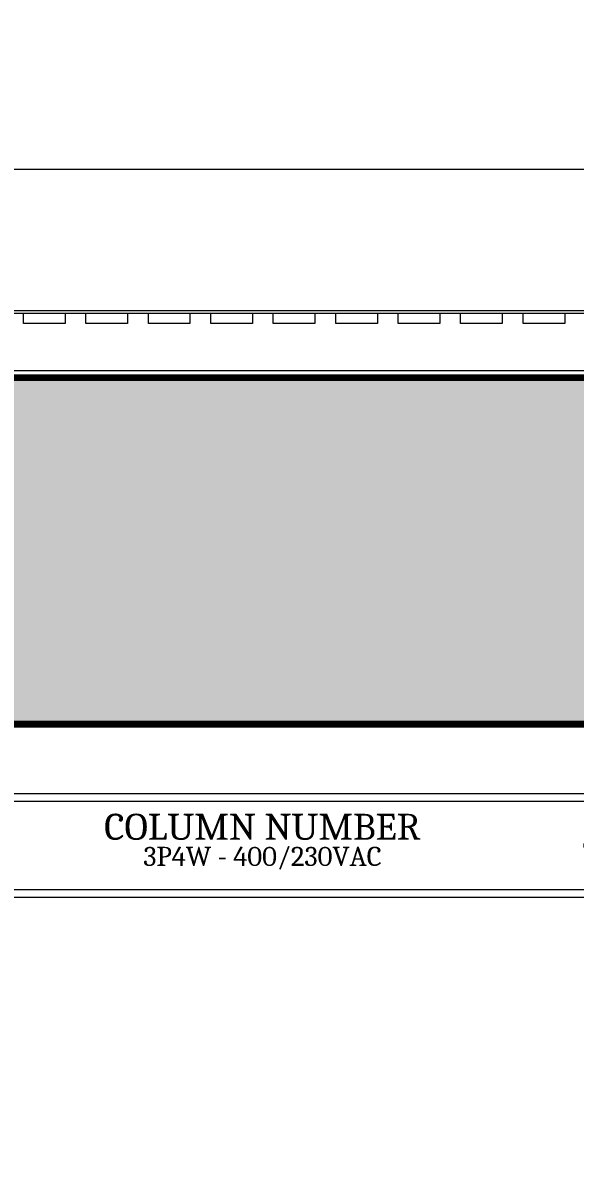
# Model space of a CAD drawing. Header units: millimetres. Extents: x -116965 to 323937, y 291661 to 566926.
# Drawn here: x -48350.3 to -48191.2, y 330212.9 to 330541.8 of the extents above; entities that cross this region are included whole.
import ezdxf

# ---------------------------------------------------------------- set-up
doc = ezdxf.new("R2010")
doc.units = ezdxf.units.MM
doc.header["$PDMODE"] = 35
doc.layers.get('0').update_dxf_attribs({"lineweight": 18})
doc.layers.add('AM_5', color=3, linetype='Continuous', lineweight=25)
doc.layers.add('Visible (ISO)', color=7, linetype='Continuous', lineweight=50)
doc.layers.add('C00-00-00', color=7, linetype='Continuous')
doc.layers.add('dien', color=2, linetype='Continuous')
doc.layers.add('C34-3A-40', color=7, linetype='Continuous', true_color=0x343a40)
doc.layers.add('C62-64-69', color=7, linetype='Continuous', true_color=0x626469)
doc.styles.add('hwTech', font='Cambria.ttf')
doc.styles.add('{18b73a54-fa43-428c-adcb-c1c7bbdf2c84}', font='Simplex.shx')
doc.dimstyles.new('kich thuoc$0', dxfattribs={"dimscale": 2, "dimtxt": 20, "dimasz": 16, "dimexe": 15, "dimexo": 10, "dimgap": 5, "dimtad": 1, "dimdec": 0, "dimzin": 0, "dimdsep": 46, "dimtxsty": '{18b73a54-fa43-428c-adcb-c1c7bbdf2c84}', "dimblk": 'OPEN30', "dimcen": 0.09, "dimclrd": 3, "dimclre": 3, "dimclrt": 3, "dimadec": 0, "dimazin": 0, "dimtfac": 1, "dimtdec": 0, "dimtofl": 0, "dimtmove": 0, "dimatfit": 3, "dimldrblk": 'OPEN30', "dimfxl": 1, "dimtolj": 1, "dimtzin": 0, "dimarcsym": 0})

# ---------------------------------------------------------------- blocks, each defined once
blk = doc.blocks.new('SV-F')
at = {"lineweight": 13}
blk.add_line((201, 0), (-201, 0), dxfattribs=at)
at = {"layer": 'Visible (ISO)', "lineweight": 13}
for p, q in [((-226.27, 60), (226.27, 60)), ((-226.68, 19.3), (226.68, 19.3)), ((-226.68, 18.55), (226.68, 18.55)), ((-69, 15.5), (-69, 18.55)), ((-57, 18.55), (-57, 15.5)), ((-51, 15.5), (-51, 18.55)), ((-39, 18.55), (-39, 15.5)), ((-33, 15.5), (-33, 18.55)), ((-21, 18.55), (-21, 15.5)), ((-15, 15.5), (-15, 18.55)), ((-3, 18.55), (-3, 15.5)), ((3, 15.5), (3, 18.55)), ((15, 18.55), (15, 15.5)), ((21, 15.5), (21, 18.55)), ((33, 18.55), (33, 15.5)), ((39, 15.5), (39, 18.55)), ((51, 18.55), (51, 15.5)), ((57, 15.5), (57, 18.55)), ((69, 18.55), (69, 15.5)), ((75, 15.5), (75, 18.55)), ((87, 18.55), (87, 15.5)), ((-57, 15.5), (-69, 15.5)), ((-39, 15.5), (-51, 15.5)), ((-21, 15.5), (-33, 15.5)), ((-3, 15.5), (-15, 15.5)), ((15, 15.5), (3, 15.5)), ((33, 15.5), (21, 15.5)), ((51, 15.5), (39, 15.5)), ((69, 15.5), (57, 15.5)), ((87, 15.5), (75, 15.5)), ((-197.5, 2), (197.5, 2))]:
    blk.add_line(p, q, dxfattribs=at)
blk = doc.blocks.new('_Open30')
at = {"color": 0, "linetype": 'ByBlock', "lineweight": -2}
for p, q in [((-1, 0.268), (0, 0)), ((0, 0), (-1, -0.268)), ((0, 0), (-1, 0))]:
    blk.add_line(p, q, dxfattribs=at)
blk = doc.blocks.new('*D1809')
at = {"layer": 'AM_5', "color": 3, "lineweight": -2, "transparency": 16777216}
for p, q in [((-48632.34, 330459.51), (-48632.34, 330844.43)), ((-47932.34, 330459.51), (-47932.34, 330844.43)), ((-48602.34, 330814.43), (-47962.34, 330814.43))]:
    blk.add_line(p, q, dxfattribs=at)
at = {"layer": 'Defpoints', "color": 0, "lineweight": -3, "transparency": 16777216}
for p in [(-47932.34, 330814.43), (-48632.34, 330439.51), (-47932.34, 330439.51)]:
    blk.add_point(p, dxfattribs=at)
at = {"layer": 'AM_5', "color": 3, "lineweight": -2, "transparency": 16777216, "xscale": 30, "yscale": 30, "zscale": 30, "rotation": 180}
blk.add_blockref('_Open30', (-48632.34, 330814.43), dxfattribs=at)
at = {"layer": 'AM_5', "color": 3, "lineweight": -2, "transparency": 16777216, "xscale": 30, "yscale": 30, "zscale": 30}
blk.add_blockref('_Open30', (-47932.34, 330814.43), dxfattribs=at)
at = {"layer": 'AM_5', "color": 3, "transparency": 16777216, "insert": (-48282.34, 330844.43), "char_height": 40, "attachment_point": 5, "style": '{18b73a54-fa43-428c-adcb-c1c7bbdf2c84}'}
blk.add_mtext('\\A1;700', dxfattribs=at)
blk = doc.blocks.new('QƯEQWQWEQWE')
at = {"color": 0, "lineweight": 13, "ltscale": 100}
blk.add_lwpolyline([(60414.52, 346788.3), (60214.52, 346788.3), (60214.52, 346818.3), (60414.52, 346818.3)], close=True, dxfattribs=at)
blk.add_lwpolyline([(60410.27, 346790.55), (60218.77, 346790.55, -0.414214), (60216.77, 346792.55), (60216.77, 346814.06, -0.414214), (60218.77, 346816.06), (60410.27, 346816.06, -0.414214), (60412.27, 346814.06), (60412.27, 346792.55, -0.414214)], format="xyb", close=True, dxfattribs=at)
at = {"color": 7}
for centre in [(60219.52, 346803.3), (60409.52, 346803.3)]:
    blk.add_circle(centre, 2.25, dxfattribs=at)
at = {"lineweight": -3, "ltscale": 5, "insert": (60314.57, 346808.64), "char_height": 7.5, "attachment_point": 5, "style": 'hwTech'}
blk.add_mtext_dynamic_manual_height_columns('COLUMN NUMBER', width=145.0456, gutter_width=12, heights=[0], dxfattribs=at)
at = {"layer": 'dien', "color": 6, "linetype": 'Continuous', "lineweight": 30, "insert": (60314.57, 346799.61), "char_height": 15, "width": 248.9403, "attachment_point": 5, "style": 'hwTech'}
blk.add_mtext('{\\H0.3667x;3P4W - 400/230VAC} ', dxfattribs=at)

msp = doc.modelspace()

# ---------------------------------------------------------------- hatches: boundary and pattern name
at = {"layer": 'C34-3A-40'}
h = msp.add_hatch(color=256, dxfattribs=at)
h.dxf.hatch_style = 2
h.paths.add_polyline_path([(-48631.290343, 330439.556236), (-47931.388048, 330439.556236), (-47931.388048, 330339.570192), (-48631.290343, 330339.570192)])
at = {"layer": 'C62-64-69'}
h = msp.add_hatch(color=256, dxfattribs=at)
h.dxf.hatch_style = 2
h.paths.add_polyline_path([(-48375.326073, 330430.557493), (-48343.330543, 330430.557493), (-48343.330543, 330423.558467), (-48375.326073, 330423.558467)])
h = msp.add_hatch(color=256, dxfattribs=at)
h.dxf.hatch_style = 2
h.paths.add_polyline_path([(-48343.330543, 330430.557493), (-48311.335008, 330430.557493), (-48311.335008, 330423.558467), (-48343.330543, 330423.558467)])
h = msp.add_hatch(color=256, dxfattribs=at)
h.dxf.hatch_style = 2
h.paths.add_polyline_path([(-48343.330543, 330430.557493), (-48311.335008, 330430.557493), (-48311.335008, 330423.558467), (-48343.330543, 330423.558467)])
h = msp.add_hatch(color=256, dxfattribs=at)
h.dxf.hatch_style = 2
h.paths.add_polyline_path([(-48311.335008, 330430.557493), (-48279.339473, 330430.557493), (-48279.339473, 330423.558467), (-48311.335008, 330423.558467)])
h = msp.add_hatch(color=256, dxfattribs=at)
h.dxf.hatch_style = 2
h.paths.add_polyline_path([(-48311.335008, 330430.557493), (-48279.339473, 330430.557493), (-48279.339473, 330423.558467), (-48311.335008, 330423.558467)])
h = msp.add_hatch(color=256, dxfattribs=at)
h.dxf.hatch_style = 2
h.paths.add_polyline_path([(-48279.339473, 330430.557493), (-48247.343943, 330430.557493), (-48247.343943, 330423.558467), (-48279.339473, 330423.558467)])
h = msp.add_hatch(color=256, dxfattribs=at)
h.dxf.hatch_style = 2
h.paths.add_polyline_path([(-48279.339473, 330430.557493), (-48247.343943, 330430.557493), (-48247.343943, 330423.558467), (-48279.339473, 330423.558467)])
h = msp.add_hatch(color=256, dxfattribs=at)
h.dxf.hatch_style = 2
h.paths.add_polyline_path([(-48247.343943, 330430.557493), (-48215.348408, 330430.557493), (-48215.348408, 330423.558467), (-48247.343943, 330423.558467)])
h = msp.add_hatch(color=256, dxfattribs=at)
h.dxf.hatch_style = 2
h.paths.add_polyline_path([(-48247.343943, 330430.557493), (-48215.348408, 330430.557493), (-48215.348408, 330423.558467), (-48247.343943, 330423.558467)])
h = msp.add_hatch(color=256, dxfattribs=at)
h.dxf.hatch_style = 2
h.paths.add_polyline_path([(-48215.348408, 330430.557493), (-48183.352873, 330430.557493), (-48183.352873, 330423.558467), (-48215.348408, 330423.558467)])
h = msp.add_hatch(color=256, dxfattribs=at)
h.dxf.hatch_style = 2
h.paths.add_polyline_path([(-48375.326073, 330423.558467), (-48343.330543, 330423.558467), (-48343.330543, 330421.558749), (-48375.326073, 330421.558749)])
h = msp.add_hatch(color=256, dxfattribs=at)
h.dxf.hatch_style = 2
h.paths.add_polyline_path([(-48375.326073, 330421.558749), (-48343.330543, 330421.558749), (-48343.330543, 330414.559723), (-48375.326073, 330414.559723)])
h = msp.add_hatch(color=256, dxfattribs=at)
h.dxf.hatch_style = 2
h.paths.add_polyline_path([(-48343.330543, 330423.558467), (-48311.335008, 330423.558467), (-48311.335008, 330421.558749), (-48343.330543, 330421.558749)])
h = msp.add_hatch(color=256, dxfattribs=at)
h.dxf.hatch_style = 2
h.paths.add_polyline_path([(-48343.330543, 330423.558467), (-48311.335008, 330423.558467), (-48311.335008, 330421.558749), (-48343.330543, 330421.558749)])
h = msp.add_hatch(color=256, dxfattribs=at)
h.dxf.hatch_style = 2
h.paths.add_polyline_path([(-48343.330543, 330421.558749), (-48311.335008, 330421.558749), (-48311.335008, 330414.559723), (-48343.330543, 330414.559723)])
h = msp.add_hatch(color=256, dxfattribs=at)
h.dxf.hatch_style = 2
h.paths.add_polyline_path([(-48343.330543, 330421.558749), (-48311.335008, 330421.558749), (-48311.335008, 330414.559723), (-48343.330543, 330414.559723)])
h = msp.add_hatch(color=256, dxfattribs=at)
h.dxf.hatch_style = 2
h.paths.add_polyline_path([(-48311.335008, 330423.558467), (-48279.339473, 330423.558467), (-48279.339473, 330421.558749), (-48311.335008, 330421.558749)])
h = msp.add_hatch(color=256, dxfattribs=at)
h.dxf.hatch_style = 2
h.paths.add_polyline_path([(-48311.335008, 330423.558467), (-48279.339473, 330423.558467), (-48279.339473, 330421.558749), (-48311.335008, 330421.558749)])
h = msp.add_hatch(color=256, dxfattribs=at)
h.dxf.hatch_style = 2
h.paths.add_polyline_path([(-48311.335008, 330421.558749), (-48279.339473, 330421.558749), (-48279.339473, 330414.559723), (-48311.335008, 330414.559723)])
h = msp.add_hatch(color=256, dxfattribs=at)
h.dxf.hatch_style = 2
h.paths.add_polyline_path([(-48311.335008, 330421.558749), (-48279.339473, 330421.558749), (-48279.339473, 330414.559723), (-48311.335008, 330414.559723)])
h = msp.add_hatch(color=256, dxfattribs=at)
h.dxf.hatch_style = 2
h.paths.add_polyline_path([(-48279.339473, 330423.558467), (-48247.343943, 330423.558467), (-48247.343943, 330421.558749), (-48279.339473, 330421.558749)])
h = msp.add_hatch(color=256, dxfattribs=at)
h.dxf.hatch_style = 2
h.paths.add_polyline_path([(-48279.339473, 330423.558467), (-48247.343943, 330423.558467), (-48247.343943, 330421.558749), (-48279.339473, 330421.558749)])
h = msp.add_hatch(color=256, dxfattribs=at)
h.dxf.hatch_style = 2
h.paths.add_polyline_path([(-48279.339473, 330421.558749), (-48247.343943, 330421.558749), (-48247.343943, 330414.559723), (-48279.339473, 330414.559723)])
h = msp.add_hatch(color=256, dxfattribs=at)
h.dxf.hatch_style = 2
h.paths.add_polyline_path([(-48279.339473, 330421.558749), (-48247.343943, 330421.558749), (-48247.343943, 330414.559723), (-48279.339473, 330414.559723)])
h = msp.add_hatch(color=256, dxfattribs=at)
h.dxf.hatch_style = 2
h.paths.add_polyline_path([(-48247.343943, 330423.558467), (-48215.348408, 330423.558467), (-48215.348408, 330421.558749), (-48247.343943, 330421.558749)])
h = msp.add_hatch(color=256, dxfattribs=at)
h.dxf.hatch_style = 2
h.paths.add_polyline_path([(-48247.343943, 330423.558467), (-48215.348408, 330423.558467), (-48215.348408, 330421.558749), (-48247.343943, 330421.558749)])
h = msp.add_hatch(color=256, dxfattribs=at)
h.dxf.hatch_style = 2
h.paths.add_polyline_path([(-48247.343943, 330421.558749), (-48215.348408, 330421.558749), (-48215.348408, 330414.559723), (-48247.343943, 330414.559723)])
h = msp.add_hatch(color=256, dxfattribs=at)
h.dxf.hatch_style = 2
h.paths.add_polyline_path([(-48247.343943, 330421.558749), (-48215.348408, 330421.558749), (-48215.348408, 330414.559723), (-48247.343943, 330414.559723)])
h = msp.add_hatch(color=256, dxfattribs=at)
h.dxf.hatch_style = 2
h.paths.add_polyline_path([(-48215.348408, 330423.558467), (-48183.352873, 330423.558467), (-48183.352873, 330421.558749), (-48215.348408, 330421.558749)])
h = msp.add_hatch(color=256, dxfattribs=at)
h.dxf.hatch_style = 2
h.paths.add_polyline_path([(-48215.348408, 330421.558749), (-48183.352873, 330421.558749), (-48183.352873, 330414.559723), (-48215.348408, 330414.559723)])
h = msp.add_hatch(color=256, dxfattribs=at)
h.dxf.hatch_style = 2
h.paths.add_polyline_path([(-48375.326073, 330414.559723), (-48343.330543, 330414.559723), (-48343.330543, 330412.560005), (-48375.326073, 330412.560005)])
h = msp.add_hatch(color=256, dxfattribs=at)
h.dxf.hatch_style = 2
h.paths.add_polyline_path([(-48375.326073, 330412.560005), (-48343.330543, 330412.560005), (-48343.330543, 330405.56098), (-48375.326073, 330405.56098)])
h = msp.add_hatch(color=256, dxfattribs=at)
h.dxf.hatch_style = 2
h.paths.add_polyline_path([(-48343.330543, 330414.559723), (-48311.335008, 330414.559723), (-48311.335008, 330412.560005), (-48343.330543, 330412.560005)])
h = msp.add_hatch(color=256, dxfattribs=at)
h.dxf.hatch_style = 2
h.paths.add_polyline_path([(-48343.330543, 330414.559723), (-48311.335008, 330414.559723), (-48311.335008, 330412.560005), (-48343.330543, 330412.560005)])
h = msp.add_hatch(color=256, dxfattribs=at)
h.dxf.hatch_style = 2
h.paths.add_polyline_path([(-48343.330543, 330412.560005), (-48311.335008, 330412.560005), (-48311.335008, 330405.56098), (-48343.330543, 330405.56098)])
h = msp.add_hatch(color=256, dxfattribs=at)
h.dxf.hatch_style = 2
h.paths.add_polyline_path([(-48343.330543, 330412.560005), (-48311.335008, 330412.560005), (-48311.335008, 330405.56098), (-48343.330543, 330405.56098)])
h = msp.add_hatch(color=256, dxfattribs=at)
h.dxf.hatch_style = 2
h.paths.add_polyline_path([(-48311.335008, 330414.559723), (-48279.339473, 330414.559723), (-48279.339473, 330412.560005), (-48311.335008, 330412.560005)])
h = msp.add_hatch(color=256, dxfattribs=at)
h.dxf.hatch_style = 2
h.paths.add_polyline_path([(-48311.335008, 330414.559723), (-48279.339473, 330414.559723), (-48279.339473, 330412.560005), (-48311.335008, 330412.560005)])
h = msp.add_hatch(color=256, dxfattribs=at)
h.dxf.hatch_style = 2
h.paths.add_polyline_path([(-48311.335008, 330412.560005), (-48279.339473, 330412.560005), (-48279.339473, 330405.56098), (-48311.335008, 330405.56098)])
h = msp.add_hatch(color=256, dxfattribs=at)
h.dxf.hatch_style = 2
h.paths.add_polyline_path([(-48311.335008, 330412.560005), (-48279.339473, 330412.560005), (-48279.339473, 330405.56098), (-48311.335008, 330405.56098)])
h = msp.add_hatch(color=256, dxfattribs=at)
h.dxf.hatch_style = 2
h.paths.add_polyline_path([(-48279.339473, 330414.559723), (-48247.343943, 330414.559723), (-48247.343943, 330412.560005), (-48279.339473, 330412.560005)])
h = msp.add_hatch(color=256, dxfattribs=at)
h.dxf.hatch_style = 2
h.paths.add_polyline_path([(-48279.339473, 330414.559723), (-48247.343943, 330414.559723), (-48247.343943, 330412.560005), (-48279.339473, 330412.560005)])
h = msp.add_hatch(color=256, dxfattribs=at)
h.dxf.hatch_style = 2
h.paths.add_polyline_path([(-48279.339473, 330412.560005), (-48247.343943, 330412.560005), (-48247.343943, 330405.56098), (-48279.339473, 330405.56098)])
h = msp.add_hatch(color=256, dxfattribs=at)
h.dxf.hatch_style = 2
h.paths.add_polyline_path([(-48279.339473, 330412.560005), (-48247.343943, 330412.560005), (-48247.343943, 330405.56098), (-48279.339473, 330405.56098)])
h = msp.add_hatch(color=256, dxfattribs=at)
h.dxf.hatch_style = 2
h.paths.add_polyline_path([(-48247.343943, 330414.559723), (-48215.348408, 330414.559723), (-48215.348408, 330412.560005), (-48247.343943, 330412.560005)])
h = msp.add_hatch(color=256, dxfattribs=at)
h.dxf.hatch_style = 2
h.paths.add_polyline_path([(-48247.343943, 330414.559723), (-48215.348408, 330414.559723), (-48215.348408, 330412.560005), (-48247.343943, 330412.560005)])
h = msp.add_hatch(color=256, dxfattribs=at)
h.dxf.hatch_style = 2
h.paths.add_polyline_path([(-48247.343943, 330412.560005), (-48215.348408, 330412.560005), (-48215.348408, 330405.56098), (-48247.343943, 330405.56098)])
h = msp.add_hatch(color=256, dxfattribs=at)
h.dxf.hatch_style = 2
h.paths.add_polyline_path([(-48247.343943, 330412.560005), (-48215.348408, 330412.560005), (-48215.348408, 330405.56098), (-48247.343943, 330405.56098)])
h = msp.add_hatch(color=256, dxfattribs=at)
h.dxf.hatch_style = 2
h.paths.add_polyline_path([(-48215.348408, 330414.559723), (-48183.352873, 330414.559723), (-48183.352873, 330412.560005), (-48215.348408, 330412.560005)])
h = msp.add_hatch(color=256, dxfattribs=at)
h.dxf.hatch_style = 2
h.paths.add_polyline_path([(-48215.348408, 330412.560005), (-48183.352873, 330412.560005), (-48183.352873, 330405.56098), (-48215.348408, 330405.56098)])
h = msp.add_hatch(color=256, dxfattribs=at)
h.dxf.hatch_style = 2
h.paths.add_polyline_path([(-48375.326073, 330405.56098), (-48343.330543, 330405.56098), (-48343.330543, 330403.561261), (-48375.326073, 330403.561261)])
h = msp.add_hatch(color=256, dxfattribs=at)
h.dxf.hatch_style = 2
h.paths.add_polyline_path([(-48343.330543, 330405.56098), (-48311.335008, 330405.56098), (-48311.335008, 330403.561261), (-48343.330543, 330403.561261)])
h = msp.add_hatch(color=256, dxfattribs=at)
h.dxf.hatch_style = 2
h.paths.add_polyline_path([(-48343.330543, 330405.56098), (-48311.335008, 330405.56098), (-48311.335008, 330403.561261), (-48343.330543, 330403.561261)])
h = msp.add_hatch(color=256, dxfattribs=at)
h.dxf.hatch_style = 2
h.paths.add_polyline_path([(-48311.335008, 330405.56098), (-48279.339473, 330405.56098), (-48279.339473, 330403.561261), (-48311.335008, 330403.561261)])
h = msp.add_hatch(color=256, dxfattribs=at)
h.dxf.hatch_style = 2
h.paths.add_polyline_path([(-48311.335008, 330405.56098), (-48279.339473, 330405.56098), (-48279.339473, 330403.561261), (-48311.335008, 330403.561261)])
h = msp.add_hatch(color=256, dxfattribs=at)
h.dxf.hatch_style = 2
h.paths.add_polyline_path([(-48279.339473, 330405.56098), (-48247.343943, 330405.56098), (-48247.343943, 330403.561261), (-48279.339473, 330403.561261)])
h = msp.add_hatch(color=256, dxfattribs=at)
h.dxf.hatch_style = 2
h.paths.add_polyline_path([(-48279.339473, 330405.56098), (-48247.343943, 330405.56098), (-48247.343943, 330403.561261), (-48279.339473, 330403.561261)])
h = msp.add_hatch(color=256, dxfattribs=at)
h.dxf.hatch_style = 2
h.paths.add_polyline_path([(-48247.343943, 330405.56098), (-48215.348408, 330405.56098), (-48215.348408, 330403.561261), (-48247.343943, 330403.561261)])
h = msp.add_hatch(color=256, dxfattribs=at)
h.dxf.hatch_style = 2
h.paths.add_polyline_path([(-48247.343943, 330405.56098), (-48215.348408, 330405.56098), (-48215.348408, 330403.561261), (-48247.343943, 330403.561261)])
h = msp.add_hatch(color=256, dxfattribs=at)
h.dxf.hatch_style = 2
h.paths.add_polyline_path([(-48215.348408, 330405.56098), (-48183.352873, 330405.56098), (-48183.352873, 330403.561261), (-48215.348408, 330403.561261)])
h = msp.add_hatch(color=256, dxfattribs=at)
h.dxf.hatch_style = 2
h.paths.add_polyline_path([(-48375.326073, 330403.561261), (-48343.330543, 330403.561261), (-48343.330543, 330396.562236), (-48375.326073, 330396.562236)])
h = msp.add_hatch(color=256, dxfattribs=at)
h.dxf.hatch_style = 2
h.paths.add_polyline_path([(-48343.330543, 330403.561261), (-48311.335008, 330403.561261), (-48311.335008, 330396.562236), (-48343.330543, 330396.562236)])
h = msp.add_hatch(color=256, dxfattribs=at)
h.dxf.hatch_style = 2
h.paths.add_polyline_path([(-48343.330543, 330403.561261), (-48311.335008, 330403.561261), (-48311.335008, 330396.562236), (-48343.330543, 330396.562236)])
h = msp.add_hatch(color=256, dxfattribs=at)
h.dxf.hatch_style = 2
h.paths.add_polyline_path([(-48311.335008, 330403.561261), (-48279.339473, 330403.561261), (-48279.339473, 330396.562236), (-48311.335008, 330396.562236)])
h = msp.add_hatch(color=256, dxfattribs=at)
h.dxf.hatch_style = 2
h.paths.add_polyline_path([(-48311.335008, 330403.561261), (-48279.339473, 330403.561261), (-48279.339473, 330396.562236), (-48311.335008, 330396.562236)])
h = msp.add_hatch(color=256, dxfattribs=at)
h.dxf.hatch_style = 2
h.paths.add_polyline_path([(-48279.339473, 330403.561261), (-48247.343943, 330403.561261), (-48247.343943, 330396.562236), (-48279.339473, 330396.562236)])
h = msp.add_hatch(color=256, dxfattribs=at)
h.dxf.hatch_style = 2
h.paths.add_polyline_path([(-48279.339473, 330403.561261), (-48247.343943, 330403.561261), (-48247.343943, 330396.562236), (-48279.339473, 330396.562236)])
h = msp.add_hatch(color=256, dxfattribs=at)
h.dxf.hatch_style = 2
h.paths.add_polyline_path([(-48247.343943, 330403.561261), (-48215.348408, 330403.561261), (-48215.348408, 330396.562236), (-48247.343943, 330396.562236)])
h = msp.add_hatch(color=256, dxfattribs=at)
h.dxf.hatch_style = 2
h.paths.add_polyline_path([(-48247.343943, 330403.561261), (-48215.348408, 330403.561261), (-48215.348408, 330396.562236), (-48247.343943, 330396.562236)])
h = msp.add_hatch(color=256, dxfattribs=at)
h.dxf.hatch_style = 2
h.paths.add_polyline_path([(-48215.348408, 330403.561261), (-48183.352873, 330403.561261), (-48183.352873, 330396.562236), (-48215.348408, 330396.562236)])
h = msp.add_hatch(color=256, dxfattribs=at)
h.dxf.hatch_style = 2
h.paths.add_polyline_path([(-48375.326073, 330396.562236), (-48343.330543, 330396.562236), (-48343.330543, 330394.562518), (-48375.326073, 330394.562518)])
h = msp.add_hatch(color=256, dxfattribs=at)
h.dxf.hatch_style = 2
h.paths.add_polyline_path([(-48343.330543, 330396.562236), (-48311.335008, 330396.562236), (-48311.335008, 330394.562518), (-48343.330543, 330394.562518)])
h = msp.add_hatch(color=256, dxfattribs=at)
h.dxf.hatch_style = 2
h.paths.add_polyline_path([(-48343.330543, 330396.562236), (-48311.335008, 330396.562236), (-48311.335008, 330394.562518), (-48343.330543, 330394.562518)])
h = msp.add_hatch(color=256, dxfattribs=at)
h.dxf.hatch_style = 2
h.paths.add_polyline_path([(-48311.335008, 330396.562236), (-48279.339473, 330396.562236), (-48279.339473, 330394.562518), (-48311.335008, 330394.562518)])
h = msp.add_hatch(color=256, dxfattribs=at)
h.dxf.hatch_style = 2
h.paths.add_polyline_path([(-48311.335008, 330396.562236), (-48279.339473, 330396.562236), (-48279.339473, 330394.562518), (-48311.335008, 330394.562518)])
h = msp.add_hatch(color=256, dxfattribs=at)
h.dxf.hatch_style = 2
h.paths.add_polyline_path([(-48279.339473, 330396.562236), (-48247.343943, 330396.562236), (-48247.343943, 330394.562518), (-48279.339473, 330394.562518)])
h = msp.add_hatch(color=256, dxfattribs=at)
h.dxf.hatch_style = 2
h.paths.add_polyline_path([(-48279.339473, 330396.562236), (-48247.343943, 330396.562236), (-48247.343943, 330394.562518), (-48279.339473, 330394.562518)])
h = msp.add_hatch(color=256, dxfattribs=at)
h.dxf.hatch_style = 2
h.paths.add_polyline_path([(-48247.343943, 330396.562236), (-48215.348408, 330396.562236), (-48215.348408, 330394.562518), (-48247.343943, 330394.562518)])
h = msp.add_hatch(color=256, dxfattribs=at)
h.dxf.hatch_style = 2
h.paths.add_polyline_path([(-48247.343943, 330396.562236), (-48215.348408, 330396.562236), (-48215.348408, 330394.562518), (-48247.343943, 330394.562518)])
h = msp.add_hatch(color=256, dxfattribs=at)
h.dxf.hatch_style = 2
h.paths.add_polyline_path([(-48215.348408, 330396.562236), (-48183.352873, 330396.562236), (-48183.352873, 330394.562518), (-48215.348408, 330394.562518)])
h = msp.add_hatch(color=256, dxfattribs=at)
h.dxf.hatch_style = 2
h.paths.add_polyline_path([(-48375.326073, 330394.562518), (-48343.330543, 330394.562518), (-48343.330543, 330387.563492), (-48375.326073, 330387.563492)])
h = msp.add_hatch(color=256, dxfattribs=at)
h.dxf.hatch_style = 2
h.paths.add_polyline_path([(-48343.330543, 330394.562518), (-48311.335008, 330394.562518), (-48311.335008, 330387.563492), (-48343.330543, 330387.563492)])
h = msp.add_hatch(color=256, dxfattribs=at)
h.dxf.hatch_style = 2
h.paths.add_polyline_path([(-48343.330543, 330394.562518), (-48311.335008, 330394.562518), (-48311.335008, 330387.563492), (-48343.330543, 330387.563492)])
h = msp.add_hatch(color=256, dxfattribs=at)
h.dxf.hatch_style = 2
h.paths.add_polyline_path([(-48311.335008, 330394.562518), (-48279.339473, 330394.562518), (-48279.339473, 330387.563492), (-48311.335008, 330387.563492)])
h = msp.add_hatch(color=256, dxfattribs=at)
h.dxf.hatch_style = 2
h.paths.add_polyline_path([(-48311.335008, 330394.562518), (-48279.339473, 330394.562518), (-48279.339473, 330387.563492), (-48311.335008, 330387.563492)])
h = msp.add_hatch(color=256, dxfattribs=at)
h.dxf.hatch_style = 2
h.paths.add_polyline_path([(-48279.339473, 330394.562518), (-48247.343943, 330394.562518), (-48247.343943, 330387.563492), (-48279.339473, 330387.563492)])
h = msp.add_hatch(color=256, dxfattribs=at)
h.dxf.hatch_style = 2
h.paths.add_polyline_path([(-48279.339473, 330394.562518), (-48247.343943, 330394.562518), (-48247.343943, 330387.563492), (-48279.339473, 330387.563492)])
h = msp.add_hatch(color=256, dxfattribs=at)
h.dxf.hatch_style = 2
h.paths.add_polyline_path([(-48247.343943, 330394.562518), (-48215.348408, 330394.562518), (-48215.348408, 330387.563492), (-48247.343943, 330387.563492)])
h = msp.add_hatch(color=256, dxfattribs=at)
h.dxf.hatch_style = 2
h.paths.add_polyline_path([(-48247.343943, 330394.562518), (-48215.348408, 330394.562518), (-48215.348408, 330387.563492), (-48247.343943, 330387.563492)])
h = msp.add_hatch(color=256, dxfattribs=at)
h.dxf.hatch_style = 2
h.paths.add_polyline_path([(-48215.348408, 330394.562518), (-48183.352873, 330394.562518), (-48183.352873, 330387.563492), (-48215.348408, 330387.563492)])
h = msp.add_hatch(color=256, dxfattribs=at)
h.dxf.hatch_style = 2
h.paths.add_polyline_path([(-48375.326073, 330387.563492), (-48343.330543, 330387.563492), (-48343.330543, 330385.563774), (-48375.326073, 330385.563774)])
h = msp.add_hatch(color=256, dxfattribs=at)
h.dxf.hatch_style = 2
h.paths.add_polyline_path([(-48343.330543, 330387.563492), (-48311.335008, 330387.563492), (-48311.335008, 330385.563774), (-48343.330543, 330385.563774)])
h = msp.add_hatch(color=256, dxfattribs=at)
h.dxf.hatch_style = 2
h.paths.add_polyline_path([(-48343.330543, 330387.563492), (-48311.335008, 330387.563492), (-48311.335008, 330385.563774), (-48343.330543, 330385.563774)])
h = msp.add_hatch(color=256, dxfattribs=at)
h.dxf.hatch_style = 2
h.paths.add_polyline_path([(-48311.335008, 330387.563492), (-48279.339473, 330387.563492), (-48279.339473, 330385.563774), (-48311.335008, 330385.563774)])
h = msp.add_hatch(color=256, dxfattribs=at)
h.dxf.hatch_style = 2
h.paths.add_polyline_path([(-48311.335008, 330387.563492), (-48279.339473, 330387.563492), (-48279.339473, 330385.563774), (-48311.335008, 330385.563774)])
h = msp.add_hatch(color=256, dxfattribs=at)
h.dxf.hatch_style = 2
h.paths.add_polyline_path([(-48279.339473, 330387.563492), (-48247.343943, 330387.563492), (-48247.343943, 330385.563774), (-48279.339473, 330385.563774)])
h = msp.add_hatch(color=256, dxfattribs=at)
h.dxf.hatch_style = 2
h.paths.add_polyline_path([(-48279.339473, 330387.563492), (-48247.343943, 330387.563492), (-48247.343943, 330385.563774), (-48279.339473, 330385.563774)])
h = msp.add_hatch(color=256, dxfattribs=at)
h.dxf.hatch_style = 2
h.paths.add_polyline_path([(-48247.343943, 330387.563492), (-48215.348408, 330387.563492), (-48215.348408, 330385.563774), (-48247.343943, 330385.563774)])
h = msp.add_hatch(color=256, dxfattribs=at)
h.dxf.hatch_style = 2
h.paths.add_polyline_path([(-48247.343943, 330387.563492), (-48215.348408, 330387.563492), (-48215.348408, 330385.563774), (-48247.343943, 330385.563774)])
h = msp.add_hatch(color=256, dxfattribs=at)
h.dxf.hatch_style = 2
h.paths.add_polyline_path([(-48215.348408, 330387.563492), (-48183.352873, 330387.563492), (-48183.352873, 330385.563774), (-48215.348408, 330385.563774)])

# ---------------------------------------------------------------- linework, layer by layer
at = {"layer": 'C00-00-00', "lineweight": 211}
for points in [[(-48631.290343, 330439.556236), (-47931.388048, 330439.556236), (-47931.388048, 328239.863317), (-48631.290343, 328239.863317)], [(-48631.290343, 330439.556236), (-47931.388048, 330439.556236), (-47931.388048, 330339.570192), (-48631.290343, 330339.570192)]]:
    msp.add_lwpolyline(points, close=True, dxfattribs=at)
at = {"layer": 'C00-00-00', "lineweight": 100}
msp.add_lwpolyline([(-48631.290343, 330339.570192), (-47931.388048, 330339.570192), (-47931.388048, 328339.849361), (-48631.290343, 328339.849361)], close=True, dxfattribs=at)

# ---------------------------------------------------------------- block references
msp.add_blockref('SV-F', (-48281.157751, 330439.556236))
at = {"lineweight": -3}
msp.add_blockref('QƯEQWQWEQWE', (-108595.858548, -16498.734151), dxfattribs=at)

# ---------------------------------------------------------------- dimensions: what is measured, and where the dimension line sits
at = {"layer": 'AM_5'}
dim = msp.add_linear_dim(base=(-47932.337221, 330814.431589), p1=(-48632.337137, 330439.507756), p2=(-47932.337221, 330439.507756), dimstyle='kich thuoc$0', override={"dimasz": 15, "dimtdec": 4}, dxfattribs=at)
dim.commit()
dim.dimension.update_dxf_attribs({"geometry": '*D1809', "text_midpoint": (-48282.337179, 330844.431589)})

doc.saveas('drawing.dxf')
